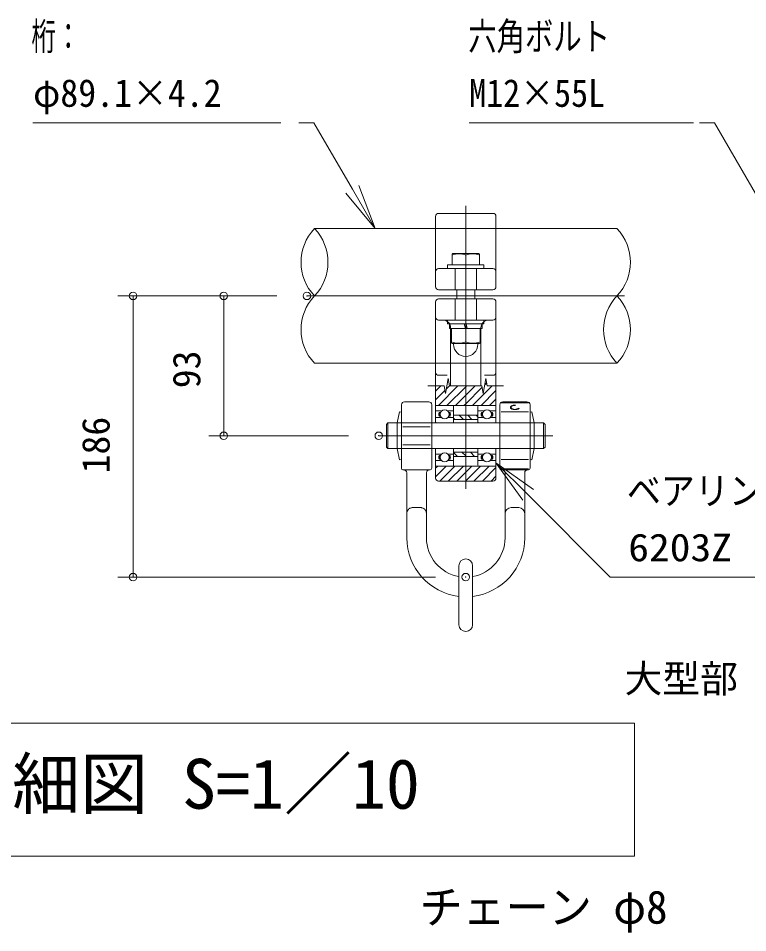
# Model space of a CAD drawing. Units: millimetres on the paper, scale 1:50, with parts at other scales. Extents: x 114 to 728, y 148 to 446.
# Drawn here: x 442.8 to 491, y 236.4 to 296.9 of the extents above; entities that cross this region are included whole.
import ezdxf
from ezdxf.enums import TextEntityAlignment as Align

# ---------------------------------------------------------------- set-up
doc = ezdxf.new("R2010")
doc.units = ezdxf.units.MM
doc.header["$PDMODE"] = 32
doc.header["$PDSIZE"] = 0.5
doc.linetypes.add('USER1', pattern=[50.8, 31.75, -6.35, 6.35, -6.35])
doc.linetypes.add('USER2', pattern=[19.05, 12.7, -6.35])
doc.layers.add('LY_5', color=2, linetype='Continuous', lineweight=18)
doc.layers.add('LY_6', color=7, linetype='Continuous', lineweight=0)
doc.styles.add('ＭＳ ゴシック', font='')
doc.styles.get('ＭＳ ゴシック').set_extended_font_data('MS Gothic')

# ---------------------------------------------------------------- blocks, each defined once
blk = doc.blocks.new('-021-_DOTBLANK')
at = {"color": 7, "linetype": 'Continuous', "lineweight": 0}
blk.add_line((-0.5, 0), (-1, 0), dxfattribs=at)
blk.add_circle((0, 0), 0.5, dxfattribs=at)
blk = doc.blocks.new('-002-_U2')
at = {"color": 7, "linetype": 'Continuous', "lineweight": 0}
for p, q in [((-1, 0.1667), (0, 0)), ((0, 0), (-1, 0)), ((-1, -0.1667), (0, 0))]:
    blk.add_line(p, q, dxfattribs=at)

msp = doc.modelspace()

# ---------------------------------------------------------------- linework, layer by layer
at = {"layer": 'LY_5', "color": 7, "linetype": 'USER1', "lineweight": 0}
for p, q in [((472.37, 284.477), (472.37, 265.767)), ((482.87, 278.522), (461.87, 278.522)), ((466.62, 269.267), (478.12, 269.267))]:
    msp.add_line(p, q, dxfattribs=at)
at = {"layer": 'LY_5', "color": 7, "lineweight": 0}
for p, q in [((470.37, 283.777), (470.37, 279.127)), ((470.57, 283.977), (474.17, 283.977)), ((474.37, 283.777), (474.37, 279.127)), ((462.37, 282.977), (470.37, 282.977)), ((474.37, 282.977), (482.37, 282.977)), ((470.57, 280.327), (474.17, 280.327)), ((470.57, 278.927), (474.17, 278.927)), ((470.57, 278.317), (474.17, 278.317)), ((470.37, 278.117), (470.37, 270.117)), ((474.37, 278.117), (474.37, 270.117)), ((470.57, 276.917), (470.87, 276.917)), ((470.87, 276.917), (473.87, 276.917)), ((473.87, 276.917), (474.17, 276.917)), ((471.37, 276.417), (471.37, 272.567)), ((473.37, 276.417), (473.37, 272.567)), ((462.37, 274.067), (470.37, 274.067)), ((474.37, 274.067), (482.37, 274.067)), ((471.032, 272.067), (471.208, 273.067)), ((471.208, 273.067), (471.296, 272.567)), ((473.532, 272.067), (473.708, 273.067)), ((473.708, 273.067), (473.796, 272.567)), ((470.944, 272.567), (469.87, 272.567)), ((470.944, 272.567), (471.032, 272.067)), ((472.37, 272.567), (471.296, 272.567)), ((473.444, 272.567), (472.37, 272.567)), ((473.444, 272.567), (473.532, 272.067)), ((474.87, 272.567), (473.796, 272.567)), ((468.12, 271.317), (468.12, 267.117)), ((468.32, 271.517), (469.92, 271.517)), ((470.12, 271.317), (470.12, 267.117)), ((474.62, 271.317), (474.62, 267.117)), ((476.42, 271.517), (474.82, 271.517)), ((476.62, 271.317), (476.62, 267.117)), ((467.844, 270.115), (467.998, 270.852)), ((467.998, 270.852), (468.12, 270.827)), ((468.12, 270.827), (468.12, 267.707)), ((476.742, 270.852), (476.62, 270.827)), ((476.62, 270.827), (476.62, 267.707)), ((476.896, 270.115), (476.742, 270.852)), ((467.22, 270.117), (467.12, 270.017)), ((467.12, 270.017), (467.12, 268.517)), ((467.844, 270.117), (467.22, 270.117)), ((467.844, 270.115), (467.844, 268.419)), ((477.52, 270.117), (476.896, 270.117)), ((476.896, 270.115), (476.896, 268.419)), ((477.62, 270.017), (477.52, 270.117)), ((477.62, 268.517), (477.62, 270.017)), ((467.12, 268.517), (467.22, 268.417)), ((467.22, 268.417), (467.844, 268.417)), ((467.844, 268.419), (467.998, 267.682)), ((470.37, 268.417), (470.37, 266.467)), ((474.37, 268.417), (474.37, 266.467)), ((476.896, 268.419), (476.742, 267.682)), ((476.896, 268.417), (477.52, 268.417)), ((477.52, 268.417), (477.62, 268.517)), ((467.998, 267.682), (468.12, 267.707)), ((476.742, 267.682), (476.62, 267.707)), ((468.22, 267.017), (470.02, 267.017)), ((468.47, 266.817), (468.47, 262.517)), ((469.77, 266.817), (469.77, 262.517)), ((476.52, 267.017), (474.72, 267.017)), ((474.97, 266.817), (474.97, 264.517)), ((476.27, 266.817), (476.27, 264.517)), ((470.57, 266.267), (474.17, 266.267)), ((475.37, 264.517), (475.87, 264.517)), ((474.97, 262.517), (474.97, 264.117)), ((476.27, 262.517), (476.27, 264.117))]:
    msp.add_line(p, q, dxfattribs=at)
at = {"layer": 'LY_5', "color": 7, "linetype": 'USER2', "lineweight": 0}
for p, q in [((470.37, 282.977), (474.37, 282.977)), ((471.67, 280.327), (471.67, 278.927)), ((473.07, 280.327), (473.07, 278.927)), ((471.67, 278.317), (471.67, 276.917)), ((473.07, 278.317), (473.07, 276.917)), ((470.37, 274.067), (474.37, 274.067)), ((470.12, 270.117), (467.844, 270.117)), ((476.896, 270.117), (474.62, 270.117)), ((467.844, 268.417), (470.12, 268.417)), ((474.62, 268.417), (476.896, 268.417)), ((469.37, 264.517), (468.87, 264.517)), ((474.97, 264.517), (474.97, 262.517)), ((476.27, 264.517), (476.27, 262.517)), ((468.47, 262.517), (468.47, 264.117)), ((469.77, 262.517), (469.77, 264.117))]:
    msp.add_line(p, q, dxfattribs=at)
at = {"layer": 'LY_5'}
for p, q in [((471.47, 281.277), (471.52, 281.327)), ((473.22, 281.327), (471.52, 281.327)), ((473.27, 281.277), (473.22, 281.327)), ((471.47, 281.277), (471.47, 280.577)), ((472.37, 280.577), (472.37, 281.213)), ((473.27, 281.277), (473.27, 280.577)), ((471.17, 280.327), (471.17, 280.577)), ((471.17, 280.577), (473.57, 280.577)), ((471.17, 280.327), (473.57, 280.327)), ((473.27, 280.577), (471.47, 280.577)), ((473.57, 280.577), (473.57, 280.327)), ((471.77, 278.927), (471.77, 278.317)), ((472.97, 278.927), (472.97, 278.317)), ((471.17, 276.667), (471.17, 276.917)), ((471.17, 276.917), (473.57, 276.917)), ((471.17, 276.667), (473.57, 276.667)), ((471.295, 276.667), (471.295, 276.367)), ((471.295, 276.667), (473.445, 276.667)), ((472.353, 276.367), (472.273, 276.667)), ((472.467, 276.367), (472.387, 276.667)), ((473.445, 276.667), (473.445, 276.367)), ((473.57, 276.917), (473.57, 276.667)), ((471.295, 276.367), (473.445, 276.367)), ((471.42, 276.367), (473.32, 276.367)), ((471.42, 276.367), (471.42, 275.396)), ((472.37, 276.367), (472.37, 275.481)), ((473.32, 276.367), (473.32, 275.396)), ((471.42, 275.396), (471.47, 275.367)), ((471.47, 275.367), (473.27, 275.367)), ((471.57, 275.317), (471.57, 275.367)), ((473.17, 275.317), (473.17, 275.367)), ((473.32, 275.396), (473.27, 275.367)), ((470.57, 273.268), (471.133, 273.268)), ((474.17, 273.268), (473.607, 273.268)), ((470.37, 271.267), (474.37, 271.267)), ((470.37, 271.207), (470.37, 270.117)), ((471.51, 271.267), (470.43, 271.267)), ((471.57, 271.207), (471.57, 270.117)), ((473.17, 271.207), (473.17, 270.117)), ((474.31, 271.267), (473.23, 271.267)), ((474.37, 271.207), (474.37, 270.117)), ((474.72, 271.445), (476.52, 271.445)), ((475.323, 271.166), (475.32, 271.144)), ((475.32, 271.144), (475.323, 271.123)), ((475.332, 271.187), (475.323, 271.166)), ((475.323, 271.123), (475.333, 271.101)), ((475.347, 271.208), (475.332, 271.187)), ((475.333, 271.101), (475.349, 271.081)), ((475.368, 271.227), (475.347, 271.208)), ((475.349, 271.081), (475.37, 271.062)), ((475.362, 271.163), (475.36, 271.144)), ((475.36, 271.144), (475.363, 271.125)), ((475.371, 271.182), (475.362, 271.163)), ((475.363, 271.125), (475.372, 271.106)), ((475.395, 271.244), (475.368, 271.227)), ((475.37, 271.062), (475.397, 271.045)), ((475.384, 271.2), (475.371, 271.182)), ((475.372, 271.106), (475.386, 271.088)), ((475.403, 271.217), (475.384, 271.2)), ((475.386, 271.088), (475.405, 271.072)), ((475.426, 271.259), (475.395, 271.244)), ((475.397, 271.045), (475.428, 271.03)), ((475.426, 271.232), (475.403, 271.217)), ((475.405, 271.072), (475.429, 271.057)), ((475.461, 271.272), (475.426, 271.259)), ((475.454, 271.245), (475.426, 271.232)), ((475.428, 271.03), (475.463, 271.017)), ((475.429, 271.057), (475.457, 271.044)), ((475.485, 271.256), (475.454, 271.245)), ((475.457, 271.044), (475.489, 271.033)), ((475.499, 271.282), (475.461, 271.272)), ((475.463, 271.017), (475.502, 271.007)), ((475.519, 271.265), (475.485, 271.256)), ((475.489, 271.033), (475.523, 271.024)), ((475.54, 271.29), (475.499, 271.282)), ((475.502, 271.007), (475.543, 271)), ((475.556, 271.271), (475.519, 271.265)), ((475.523, 271.024), (475.56, 271.019)), ((475.583, 271.294), (475.54, 271.29)), ((475.543, 271), (475.586, 270.996)), ((475.594, 271.274), (475.556, 271.271)), ((475.56, 271.019), (475.598, 271.015)), ((475.627, 271.295), (475.583, 271.294)), ((475.632, 271.275), (475.594, 271.274)), ((475.598, 271.015), (475.636, 271.015)), ((475.67, 271.293), (475.627, 271.295)), ((475.63, 270.995), (475.673, 270.997)), ((475.67, 271.273), (475.632, 271.275)), ((475.636, 271.015), (475.674, 271.018)), ((475.673, 270.997), (475.715, 271.003)), ((475.674, 271.018), (475.711, 271.023)), ((475.711, 271.023), (475.746, 271.031)), ((475.715, 271.003), (475.755, 271.011)), ((475.746, 271.031), (475.778, 271.042)), ((475.755, 271.011), (475.793, 271.022)), ((475.778, 271.042), (475.806, 271.054)), ((475.793, 271.022), (475.826, 271.036)), ((475.806, 271.054), (475.831, 271.069)), ((475.826, 271.036), (475.856, 271.052)), ((475.831, 271.069), (475.851, 271.085)), ((475.851, 271.085), (475.856, 271.09)), ((475.856, 271.09), (475.86, 271.095)), ((475.856, 271.052), (475.88, 271.07)), ((475.88, 271.07), (475.893, 271.082)), ((475.893, 271.082), (475.903, 271.095)), ((470.761, 270.909), (470.37, 270.909)), ((470.761, 270.475), (470.37, 270.475)), ((470.61, 270.817), (470.696, 270.817)), ((470.61, 270.567), (470.696, 270.567)), ((471.57, 270.909), (471.179, 270.909)), ((471.57, 270.475), (471.179, 270.475)), ((471.33, 270.817), (471.244, 270.817)), ((471.33, 270.567), (471.244, 270.567)), ((471.57, 270.627), (473.17, 270.627)), ((471.57, 270.627), (471.57, 270.117)), ((473.561, 270.909), (473.17, 270.909)), ((473.17, 270.627), (473.17, 270.117)), ((473.561, 270.475), (473.17, 270.475)), ((473.41, 270.817), (473.496, 270.817)), ((473.41, 270.567), (473.496, 270.567)), ((474.37, 270.909), (473.979, 270.909)), ((474.37, 270.475), (473.979, 270.475)), ((474.13, 270.817), (474.044, 270.817)), ((474.13, 270.567), (474.044, 270.567)), ((474.72, 270.845), (476.52, 270.845)), ((475.586, 270.996), (475.63, 270.995)), ((467.22, 270.117), (467.22, 268.417)), ((470.02, 269.867), (468.22, 269.867)), ((470.37, 270.117), (470.12, 270.117)), ((474.369, 270.117), (470.37, 270.117)), ((471.51, 270.117), (470.43, 270.117)), ((471.57, 270.347), (473.17, 270.347)), ((474.31, 270.117), (473.23, 270.117)), ((474.62, 270.117), (474.369, 270.117)), ((477.52, 270.117), (477.52, 268.417)), ((470.02, 268.667), (468.22, 268.667)), ((470.12, 268.417), (470.37, 268.417)), ((470.37, 268.417), (474.369, 268.417)), ((470.37, 268.417), (470.37, 267.327)), ((470.761, 268.059), (470.37, 268.059)), ((471.51, 268.417), (470.43, 268.417)), ((471.57, 268.059), (471.179, 268.059)), ((471.57, 268.417), (471.57, 267.327)), ((471.57, 268.417), (471.57, 267.907)), ((471.57, 268.187), (473.17, 268.187)), ((473.17, 268.417), (473.17, 267.907)), ((473.17, 268.417), (473.17, 267.327)), ((473.561, 268.059), (473.17, 268.059)), ((474.31, 268.417), (473.23, 268.417)), ((474.37, 268.059), (473.979, 268.059)), ((474.369, 268.417), (474.62, 268.417)), ((474.37, 268.417), (474.37, 267.327)), ((470.761, 267.625), (470.37, 267.625)), ((470.61, 267.967), (470.696, 267.967)), ((470.61, 267.717), (470.696, 267.717)), ((471.57, 267.625), (471.179, 267.625)), ((471.33, 267.967), (471.244, 267.967)), ((471.33, 267.717), (471.244, 267.717)), ((471.57, 267.907), (473.17, 267.907)), ((473.561, 267.625), (473.17, 267.625)), ((473.41, 267.967), (473.496, 267.967)), ((473.41, 267.717), (473.496, 267.717)), ((474.37, 267.625), (473.979, 267.625)), ((474.13, 267.967), (474.044, 267.967)), ((474.13, 267.717), (474.044, 267.717)), ((474.72, 267.689), (476.52, 267.689)), ((470.37, 267.267), (474.37, 267.267)), ((471.51, 267.267), (470.43, 267.267)), ((474.31, 267.267), (473.23, 267.267)), ((474.72, 267.089), (476.52, 267.089)), ((471.92, 260.669), (471.92, 256.769)), ((472.82, 260.669), (472.82, 256.769))]:
    msp.add_line(p, q, dxfattribs=at)
at = {"layer": 'LY_5', "color": 7}
for p, q in [((483.539, 250.256), (417.739, 250.256)), ((483.539, 241.456), (483.539, 250.256)), ((417.739, 241.456), (483.539, 241.456))]:
    msp.add_line(p, q, dxfattribs=at)
at = {"layer": 'LY_5'}
for centre in [(470.97, 270.692), (473.77, 270.692), (470.97, 267.842), (473.77, 267.842)]:
    msp.add_circle(centre, 0.301, dxfattribs=at)
at = {"layer": 'LY_5', "color": 7, "lineweight": 0}
for centre, radius, start, end in [((470.57, 283.777), 0.2, 90, 180), ((474.17, 283.777), 0.2, 0, 90), ((470.57, 280.127), 0.2, 90, 180), ((474.17, 280.127), 0.2, 0, 90), ((470.57, 279.127), 0.2, 180, 270), ((474.17, 279.127), 0.2, 270, 0), ((470.57, 278.117), 0.2, 90, 180), ((474.17, 278.117), 0.2, 0, 90), ((470.57, 277.117), 0.2, 180, 270), ((474.17, 277.117), 0.2, 270, 0), ((470.87, 276.417), 0.5, 0, 90), ((473.87, 276.417), 0.5, 90, 180), ((468.32, 271.317), 0.2, 90, 180), ((469.92, 271.317), 0.2, 0, 90), ((474.82, 271.317), 0.2, 90, 180), ((476.42, 271.317), 0.2, 0, 90), ((468.22, 267.117), 0.1, 180, 270), ((468.27, 266.817), 0.2, 0, 90), ((469.97, 266.817), 0.2, 90, 180), ((470.02, 267.117), 0.1, 270, 0), ((474.72, 267.117), 0.1, 180, 270), ((474.77, 266.817), 0.2, 0, 90), ((476.47, 266.817), 0.2, 90, 180), ((476.52, 267.117), 0.1, 270, 0), ((470.57, 266.467), 0.2, 180, 270), ((474.17, 266.467), 0.2, 270, 0), ((475.37, 264.117), 0.4, 90, 180), ((475.87, 264.117), 0.4, 0, 90), ((472.37, 262.517), 3.9, 180, 263.37419), ((472.37, 262.517), 2.6, 180, 260.03323), ((472.37, 262.517), 3.9, 276.62581, 0), ((472.37, 262.517), 2.6, 279.96677, 0)]:
    msp.add_arc(centre, radius, start, end, dxfattribs=at)
at = {"layer": 'LY_5'}
for centre, radius, start, end in [((464.712, 280.749), 3.232, 136.44154, 223.55846), ((460.027, 280.749), 3.232, 316.44154, 43.55846), ((480.027, 280.749), 3.232, 316.44154, 43.55846), ((471.92, 280.066), 1.232, 68.58229, 111.41755), ((472.82, 280.066), 1.232, 68.58243, 111.41757), ((464.712, 276.294), 3.232, 136.44154, 223.55846), ((484.712, 276.294), 3.232, 136.44154, 223.55846), ((480.027, 276.294), 3.232, 316.44154, 43.55846), ((471.895, 276.768), 1.372, 249.74445, 290.25555), ((472.37, 275.317), 0.8, 180, 0), ((472.845, 276.768), 1.372, 249.74445, 290.25555), ((470.57, 273.468), 0.2, 180, 270), ((474.17, 273.468), 0.2, 270, 0), ((470.43, 271.207), 0.06, 90, 180), ((471.51, 271.207), 0.06, 0, 90), ((473.23, 271.207), 0.06, 90, 180), ((474.31, 271.207), 0.06, 0, 90), ((470.884, 270.692), 0.301, 155.52375, 204.47625), ((470.927, 270.692), 0.301, 155.52375, 204.47625), ((471.013, 270.692), 0.301, 335.52375, 24.47625), ((471.056, 270.692), 0.301, 335.52375, 24.47625), ((473.684, 270.692), 0.301, 155.52375, 204.47625), ((473.727, 270.692), 0.301, 155.52375, 204.47625), ((473.813, 270.692), 0.301, 335.52375, 24.47625), ((473.856, 270.692), 0.301, 335.52375, 24.47625), ((470.43, 270.177), 0.06, 180, 270), ((471.51, 270.177), 0.06, 270, 0), ((473.23, 270.177), 0.06, 180, 270), ((474.31, 270.177), 0.06, 270, 0), ((470.43, 268.357), 0.06, 90, 180), ((471.51, 268.357), 0.06, 0, 90), ((473.23, 268.357), 0.06, 90, 180), ((474.31, 268.357), 0.06, 0, 90), ((470.884, 267.842), 0.301, 155.52375, 204.47625), ((470.927, 267.842), 0.301, 155.52375, 204.47625), ((471.013, 267.842), 0.301, 335.52375, 24.47625), ((471.056, 267.842), 0.301, 335.52375, 24.47625), ((473.684, 267.842), 0.301, 155.52375, 204.47625), ((473.727, 267.842), 0.301, 155.52375, 204.47625), ((473.813, 267.842), 0.301, 335.52375, 24.47625), ((473.856, 267.842), 0.301, 335.52375, 24.47625), ((470.43, 267.327), 0.06, 180, 270), ((471.51, 267.327), 0.06, 270, 0), ((473.23, 267.327), 0.06, 180, 270), ((474.31, 267.327), 0.06, 270, 0), ((472.37, 260.669), 0.45, 0, 180), ((472.37, 256.769), 0.45, 180, 0)]:
    msp.add_arc(centre, radius, start, end, dxfattribs=at)
at = {"layer": 'LY_5', "color": 7, "linetype": 'USER2', "lineweight": 0}
for centre, start, end in [((468.87, 264.117), 90, 180), ((469.37, 264.117), 0, 90)]:
    msp.add_arc(centre, 0.4, start, end, dxfattribs=at)
at = {"layer": 'LY_6'}
for p, q in [((443.743, 289.977), (460.138, 289.977)), ((462.328, 289.977), (461.328, 289.977)), ((464.87, 285.575), (462.328, 289.977)), ((472.599, 289.977), (487.434, 289.977)), ((488.827, 289.977), (487.827, 289.977)), ((492.321, 283.925), (488.827, 289.977)), ((459.87, 278.522), (449.37, 278.522)), ((450.37, 259.917), (450.37, 278.522)), ((459.87, 278.522), (455.37, 278.522)), ((456.37, 269.267), (456.37, 278.522)), ((471.204, 273.046), (471.211, 273.052)), ((470.37, 272.212), (470.725, 272.567)), ((470.37, 271.646), (470.996, 272.272)), ((470.557, 271.267), (471.857, 272.567)), ((471.083, 272.359), (471.295, 272.572)), ((471.122, 271.267), (472.37, 272.515)), ((472.37, 271.949), (472.988, 272.567)), ((472.37, 272.515), (472.422, 272.567)), ((472.37, 271.383), (473.46, 272.473)), ((472.819, 271.267), (474.119, 272.567)), ((473.385, 271.267), (474.37, 272.252)), ((473.634, 272.647), (473.76, 272.773)), ((471.688, 271.267), (472.37, 271.949)), ((473.951, 271.267), (474.37, 271.686)), ((472.254, 271.267), (472.37, 271.383)), ((471.65, 270.347), (471.57, 270.427)), ((472.216, 270.347), (471.936, 270.627)), ((472.781, 270.347), (472.501, 270.627)), ((473.17, 270.524), (473.067, 270.627)), ((464.62, 269.267), (455.37, 269.267)), ((471.827, 267.907), (471.57, 268.164)), ((472.37, 267.93), (472.113, 268.187)), ((472.959, 267.907), (472.679, 268.187)), ((472.393, 267.907), (472.37, 267.93)), ((470.37, 266.555), (471.082, 267.267)), ((470.37, 267.121), (470.516, 267.267)), ((470.648, 266.267), (471.648, 267.267)), ((471.213, 266.267), (472.213, 267.267)), ((471.779, 266.267), (472.37, 266.858)), ((472.37, 266.292), (473.345, 267.267)), ((472.37, 266.858), (472.779, 267.267)), ((472.91, 266.267), (473.91, 267.267)), ((473.476, 266.267), (474.37, 267.161)), ((472.345, 266.267), (472.37, 266.292)), ((474.042, 266.267), (474.37, 266.595)), ((470.37, 259.917), (449.37, 259.917))]:
    msp.add_line(p, q, dxfattribs=at)
at = {"layer": 'LY_6', "color": 2, "lineweight": 18}
for p, q in [((476.491, 265.351), (481.925, 259.917)), ((481.925, 259.917), (482.925, 259.917)), ((482.925, 259.917), (497.157, 259.917))]:
    msp.add_line(p, q, dxfattribs=at)
at = {"layer": 'LY_6'}
for p in [(450.37, 278.522), (456.37, 278.522), (461.87, 278.522), (461.87, 278.522), (466.62, 269.267), (472.37, 259.917)]:
    msp.add_point(p, dxfattribs=at)

# ---------------------------------------------------------------- block references
for name, p, xscale, yscale, rotation in [('-002-_U2', (466.37, 282.977), 3, 3, 300), ('-021-_DOTBLANK', (450.37, 278.522), 0.5, 0.5, 90), ('-021-_DOTBLANK', (456.37, 278.522), 0.5, 0.5, 90), ('-021-_DOTBLANK', (456.37, 269.267), 0.5, 0.5, 270), ('-002-_U2', (474.37, 267.472), 3, 3, 135), ('-021-_DOTBLANK', (450.37, 259.917), 0.5, 0.5, 270)]:
    msp.add_blockref(name, p, dxfattribs=dict(at, xscale=xscale, yscale=yscale, rotation=rotation))

# ---------------------------------------------------------------- texts
at = {"layer": 'LY_5', "color": 7, "style": 'ＭＳ ゴシック'}
msp.add_text('クラッチ詳細図 S=1／10', height=3.299, dxfattribs=at).set_placement((419.87, 243.606), align=Align.BOTTOM_LEFT)
at = {"layer": 'LY_5', "color": 7, "style": 'ＭＳ ゴシック', "width": 0.95}
msp.add_text('チェーン φ8', height=2.199, dxfattribs=at).set_placement((469.312, 236.333), align=Align.BOTTOM_LEFT)
at = {"layer": 'LY_6', "style": 'ＭＳ ゴシック'}
for s, width, p in [('桁：', 0.65, (443.648, 294.227)), ('六角ボルト', 0.75, (472.535, 294.227)), ('φ89.1×4.2', 0.95, (443.761, 290.477)), ('M12×55L', 0.9, (472.604, 290.477)), ('ベアリング', 0.9, (483.025, 264.167)), ('6203Z', 1.1, (483.115, 260.417))]:
    msp.add_text(s, height=1.833, dxfattribs=dict(at, width=width)).set_placement(p, align=Align.BOTTOM_LEFT)
for s, p in [('93', (455.37, 272.413)), ('186', (449.37, 266.782))]:
    msp.add_text(s, height=1.833, rotation=90, dxfattribs=at).set_placement(p, align=Align.BOTTOM_LEFT)
msp.add_text('大型部', height=1.833, dxfattribs=at).set_placement((482.87, 251.736), align=Align.BOTTOM_LEFT)

doc.saveas('drawing.dxf')
